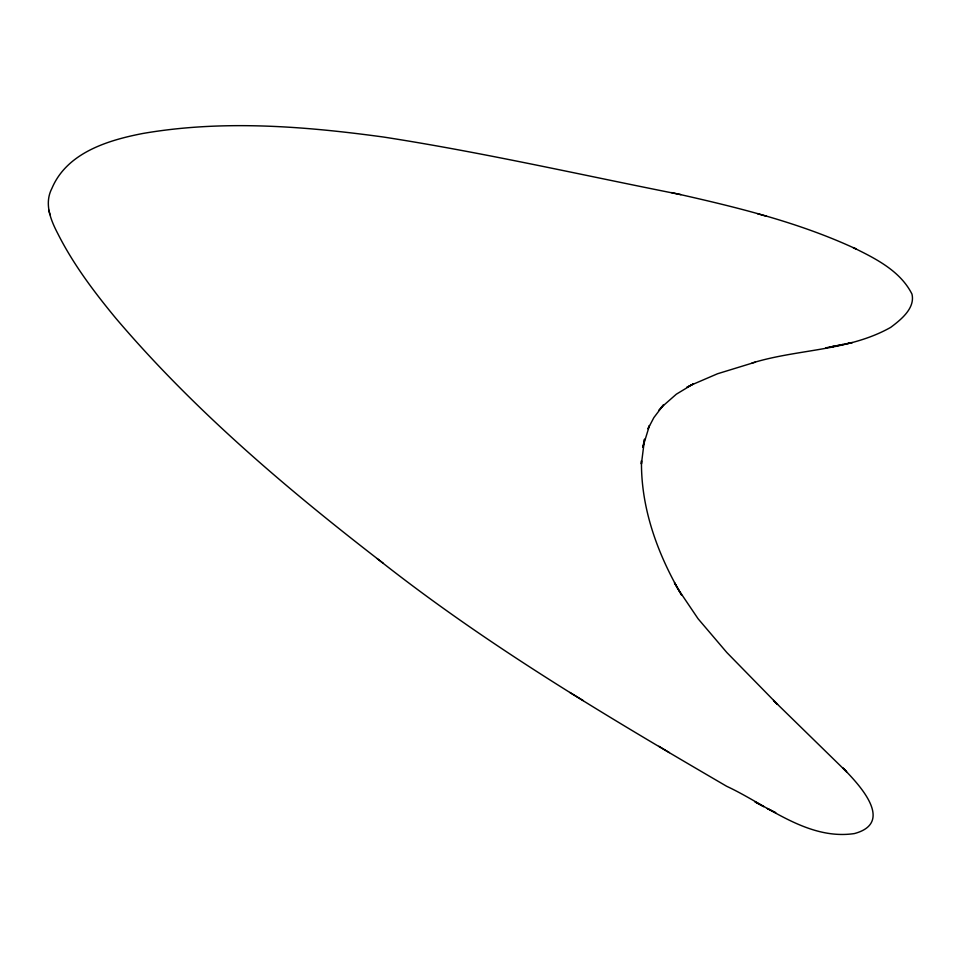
<?xml version="1.0" encoding="UTF-8"?>
<svg xmlns="http://www.w3.org/2000/svg" width="961" height="961" viewBox="0 0 961 961"><rect width="100%" height="100%" fill="white"/><g stroke="black" fill="none" stroke-linecap="round" stroke-linejoin="round"><path stroke-width="1.44" d="M658.729 410.359L663.691 404.677L653.864 417.615L647.978 428.822L649.456 425.531L642.801 447.285L644.555 439.141L641.407 464.007L641.492 460.739C640.759 508.273 657.78 554.569 681.625 595.087L674.442 582.75L677.889 588.769M661.372 407.344L676.328 394.202L693.65 383.727L686.923 387.295L690.034 385.649M690.539 385.373L717.531 373.757L755.394 362.141M751.995 363.042C797.606 348.927 848.431 351.233 890.691 327.377C900.757 319.833 915.328 308.313 911.977 294.126C900.385 270.894 875.483 258.509 853.176 247.59L856.179 249.007C797.594 221.703 734.276 206.651 671.463 192.56M847.734 343.582L852.299 342.548L825.835 347.846M839.806 345.251L843.133 344.555L835.169 346.14M830.508 347.005L833.848 346.38L829.187 347.245M680.929 194.639C581.861 175.058 483.275 152.487 383.451 137.027C303.892 126.155 222.435 119.717 142.817 133.483C107.932 140.21 66.91 152.703 51.882 188.44C44.026 203.54 50.621 219.913 57.888 233.775C73.324 264.419 94.13 291.964 115.897 318.343C194.41 410.683 287.447 489.401 383.199 563.218M757.412 213.666L766.59 216.309M377.144 558.569C486.434 645.071 606.547 716.209 726.684 786.29C766.998 804.994 807.384 840.599 854.449 833.559C895.4 822.484 858.437 783.852 842.869 768.007L846.677 771.899L773.509 700.413L777.569 704.377L726.84 652.531L698.058 618.728L677.949 588.913M658.886 746.277L669.397 752.619M583.219 700.569L569.861 692.461M48.651 209.918L50.032 214.699M769.773 809.727L767.31 808.489L775.791 812.79L769.773 809.727M763.707 806.579L755.202 801.967L763.707 806.579"/></g></svg>
